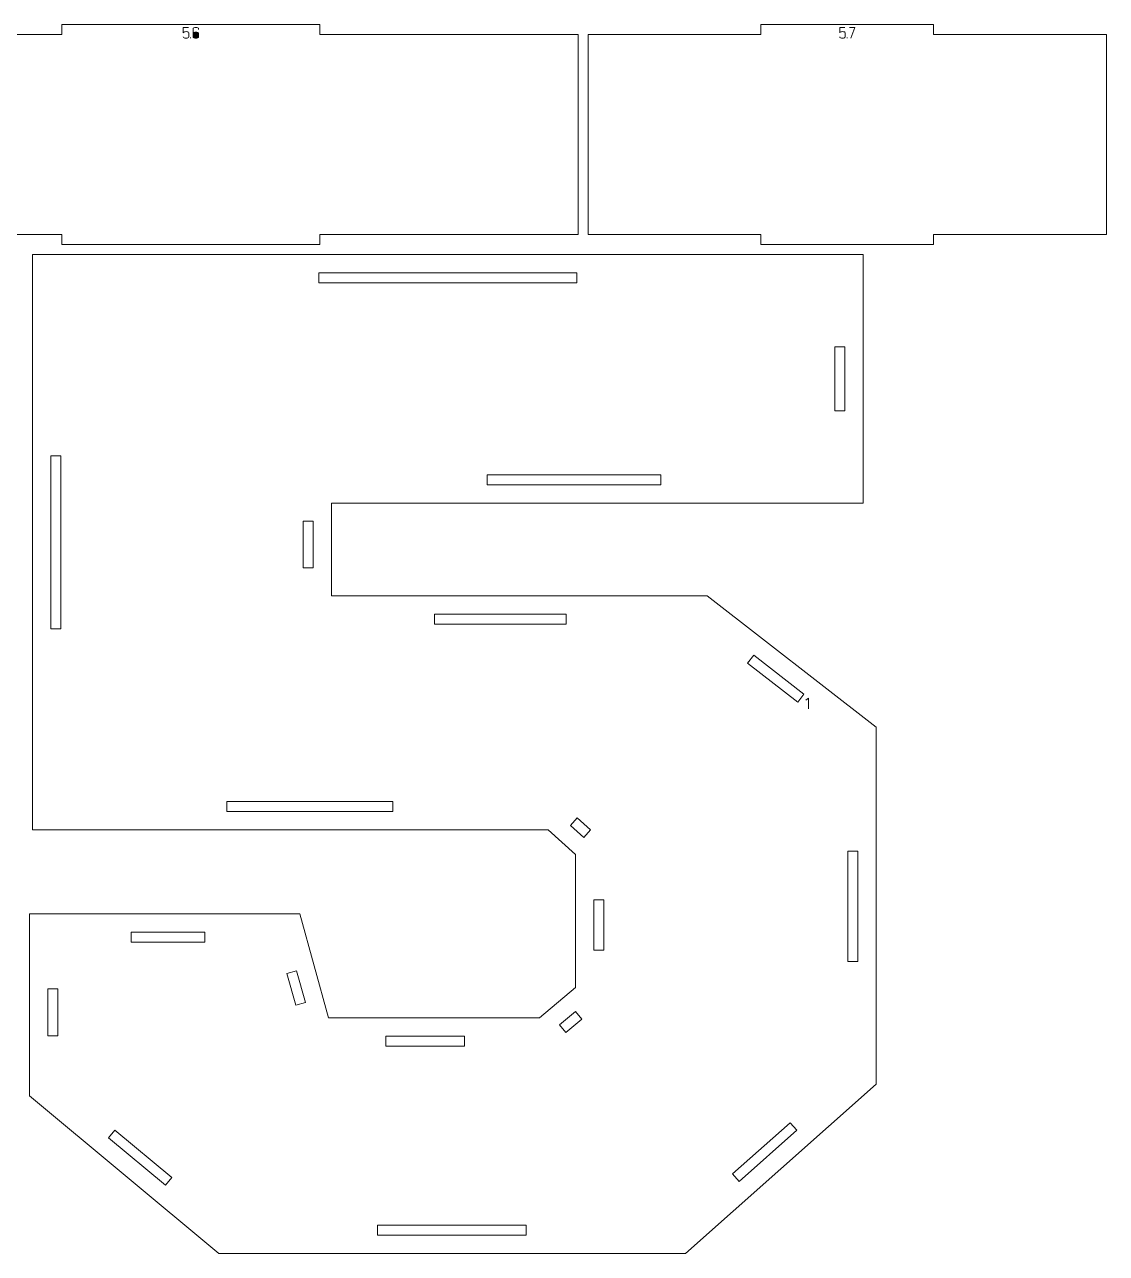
# Model space of a CAD drawing. Header units: centimetres. Extents: x -158 to 228, y -202 to 254.
# Drawn here: x 111 to 143.46, y 71.16 to 108.02 of the extents above; entities that cross this region are included whole.
import ezdxf

# ---------------------------------------------------------------- set-up
doc = ezdxf.new("R2010")
doc.units = ezdxf.units.CM
doc.header["$MEASUREMENT"] = 0
doc.layers.add('Capa 1', color=7, linetype='Continuous')

msp = doc.modelspace()

# ---------------------------------------------------------------- hatches: boundary and pattern name
at = {"layer": 'Capa 1', "true_color": 0x3e4095}
h = msp.add_hatch(color=175, dxfattribs=at)
edge = h.paths.add_edge_path()
edge.add_spline(control_points=[(115.84433, 107.61091), (115.82079, 107.61091), (115.80114, 107.61435), (115.7854, 107.62123), (115.76965, 107.62811), (115.76178, 107.63644), (115.76178, 107.64622), (115.76178, 107.63644), (115.76965, 107.62811), (115.7854, 107.62123), (115.80114, 107.61435), (115.82079, 107.61091), (115.84433, 107.61091), (115.86787, 107.61091), (115.88752, 107.61435), (115.90326, 107.62123), (115.91901, 107.62811), (115.92688, 107.63644), (115.92688, 107.64622), (115.92688, 107.64622), (115.92688, 107.77188), (115.92688, 107.77188), (115.92688, 107.78167), (115.91901, 107.79), (115.90326, 107.79688), (115.88752, 107.80376), (115.86787, 107.8072), (115.84433, 107.8072), (115.82293, 107.80536), (115.80642, 107.80291), (115.7948, 107.79986), (115.78318, 107.7968), (115.77218, 107.78747), (115.76178, 107.77188), (115.76178, 107.77188), (115.76178, 107.92735), (115.76178, 107.92735), (115.76178, 107.92735), (115.92138, 107.92735), (115.92138, 107.92735), (115.92138, 107.92735), (115.76178, 107.92735), (115.76178, 107.92735), (115.76178, 107.92735), (115.76178, 107.77188), (115.76178, 107.77188), (115.77218, 107.78747), (115.78318, 107.7968), (115.7948, 107.79986), (115.80642, 107.80291), (115.82293, 107.80536), (115.84433, 107.8072), (115.86787, 107.8072), (115.88752, 107.80376), (115.90326, 107.79688), (115.91901, 107.79), (115.92688, 107.78167), (115.92688, 107.77188), (115.92688, 107.77188), (115.92688, 107.64622), (115.92688, 107.64622), (115.92688, 107.63644), (115.91901, 107.62811), (115.90326, 107.62123), (115.88752, 107.61435), (115.86787, 107.61091), (115.84433, 107.61091)], knot_values=[0, 0, 0, 0, 0.04545455, 0.04545455, 0.04545455, 0.09090909, 0.09090909, 0.09090909, 0.13636364, 0.13636364, 0.13636364, 0.18181818, 0.18181818, 0.18181818, 0.22727273, 0.22727273, 0.22727273, 0.27272727, 0.27272727, 0.27272727, 0.31818182, 0.31818182, 0.31818182, 0.36363636, 0.36363636, 0.36363636, 0.40909091, 0.40909091, 0.40909091, 0.45454545, 0.45454545, 0.45454545, 0.5, 0.5, 0.5, 0.54545455, 0.54545455, 0.54545455, 0.59090909, 0.59090909, 0.59090909, 0.63636364, 0.63636364, 0.63636364, 0.68181818, 0.68181818, 0.68181818, 0.72727273, 0.72727273, 0.72727273, 0.77272727, 0.77272727, 0.77272727, 0.81818182, 0.81818182, 0.81818182, 0.86363636, 0.86363636, 0.86363636, 0.90909091, 0.90909091, 0.90909091, 0.95454545, 0.95454545, 0.95454545, 1, 1, 1, 1], degree=3, periodic=1)
h = msp.add_hatch(color=175, dxfattribs=at)
edge = h.paths.add_edge_path()
edge.add_spline(control_points=[(115.98191, 107.61091), (115.98191, 107.61091), (115.98191, 107.63338), (115.98191, 107.63338), (115.98191, 107.63338), (115.98191, 107.61091), (115.98191, 107.61091)], knot_values=[0, 0, 0, 0, 0.5, 0.5, 0.5, 1, 1, 1, 1], degree=3, periodic=1)
h = msp.add_hatch(color=175, dxfattribs=at)
edge = h.paths.add_edge_path()
edge.add_spline(control_points=[(116.13784, 107.61091), (116.1143, 107.61091), (116.09465, 107.61435), (116.07891, 107.62123), (116.06316, 107.62811), (116.05529, 107.63644), (116.05529, 107.64622), (116.05529, 107.64622), (116.05529, 107.75308), (116.05529, 107.75308), (116.05529, 107.75308), (116.05529, 107.89204), (116.05529, 107.89204), (116.05529, 107.90182), (116.06316, 107.91015), (116.07891, 107.91703), (116.09465, 107.92391), (116.1143, 107.92735), (116.13784, 107.92735), (116.16138, 107.92735), (116.18103, 107.92391), (116.19677, 107.91703), (116.21252, 107.91015), (116.22039, 107.90182), (116.22039, 107.89204), (116.22039, 107.89204), (116.22039, 107.86636), (116.22039, 107.86636), (116.22039, 107.86636), (116.22039, 107.89204), (116.22039, 107.89204), (116.22039, 107.90182), (116.21252, 107.91015), (116.19677, 107.91703), (116.18103, 107.92391), (116.16138, 107.92735), (116.13784, 107.92735), (116.1143, 107.92735), (116.09465, 107.92391), (116.07891, 107.91703), (116.06316, 107.91015), (116.05529, 107.90182), (116.05529, 107.89204), (116.05529, 107.89204), (116.05529, 107.75308), (116.05529, 107.75308), (116.05529, 107.76225), (116.06484, 107.77043), (116.08395, 107.77761), (116.10306, 107.7848), (116.12102, 107.78839), (116.13784, 107.78839), (116.16138, 107.78839), (116.18103, 107.78495), (116.19677, 107.77807), (116.21252, 107.77119), (116.22039, 107.76286), (116.22039, 107.75308), (116.22039, 107.75308), (116.22039, 107.64622), (116.22039, 107.64622), (116.22039, 107.63644), (116.21252, 107.62811), (116.19677, 107.62123), (116.18103, 107.61435), (116.16138, 107.61091), (116.13784, 107.61091)], knot_values=[0, 0, 0, 0, 0.04545455, 0.04545455, 0.04545455, 0.09090909, 0.09090909, 0.09090909, 0.13636364, 0.13636364, 0.13636364, 0.18181818, 0.18181818, 0.18181818, 0.22727273, 0.22727273, 0.22727273, 0.27272727, 0.27272727, 0.27272727, 0.31818182, 0.31818182, 0.31818182, 0.36363636, 0.36363636, 0.36363636, 0.40909091, 0.40909091, 0.40909091, 0.45454545, 0.45454545, 0.45454545, 0.5, 0.5, 0.5, 0.54545455, 0.54545455, 0.54545455, 0.59090909, 0.59090909, 0.59090909, 0.63636364, 0.63636364, 0.63636364, 0.68181818, 0.68181818, 0.68181818, 0.72727273, 0.72727273, 0.72727273, 0.77272727, 0.77272727, 0.77272727, 0.81818182, 0.81818182, 0.81818182, 0.86363636, 0.86363636, 0.86363636, 0.90909091, 0.90909091, 0.90909091, 0.95454545, 0.95454545, 0.95454545, 1, 1, 1, 1], degree=3, periodic=1)
h = msp.add_hatch(color=175, dxfattribs=at)
edge = h.paths.add_edge_path()
edge.add_spline(control_points=[(116.05529, 107.64622), (116.05529, 107.63644), (116.06316, 107.62811), (116.07891, 107.62123), (116.09465, 107.61435), (116.1143, 107.61091), (116.13784, 107.61091), (116.16138, 107.61091), (116.18103, 107.61435), (116.19677, 107.62123), (116.21252, 107.62811), (116.22039, 107.63644), (116.22039, 107.64622), (116.22039, 107.64622), (116.22039, 107.75308), (116.22039, 107.75308), (116.22039, 107.76286), (116.21252, 107.77119), (116.19677, 107.77807), (116.18103, 107.78495), (116.16138, 107.78839), (116.13784, 107.78839), (116.12102, 107.78839), (116.10306, 107.7848), (116.08395, 107.77761), (116.06484, 107.77043), (116.05529, 107.76225), (116.05529, 107.75308), (116.05529, 107.75308), (116.05529, 107.64622), (116.05529, 107.64622)], knot_values=[0, 0, 0, 0, 0.1, 0.1, 0.1, 0.2, 0.2, 0.2, 0.3, 0.3, 0.3, 0.4, 0.4, 0.4, 0.5, 0.5, 0.5, 0.6, 0.6, 0.6, 0.7, 0.7, 0.7, 0.8, 0.8, 0.8, 0.9, 0.9, 0.9, 1, 1, 1, 1], degree=3, periodic=1)
h = msp.add_hatch(color=175, dxfattribs=at)
edge = h.paths.add_edge_path()
edge.add_spline(control_points=[(135.54231, 107.61091), (135.51877, 107.61091), (135.49912, 107.61435), (135.48338, 107.62123), (135.46763, 107.62811), (135.45976, 107.63644), (135.45976, 107.64622), (135.45976, 107.63644), (135.46763, 107.62811), (135.48338, 107.62123), (135.49912, 107.61435), (135.51877, 107.61091), (135.54231, 107.61091), (135.56585, 107.61091), (135.5855, 107.61435), (135.60124, 107.62123), (135.61699, 107.62811), (135.62486, 107.63644), (135.62486, 107.64622), (135.62486, 107.64622), (135.62486, 107.77188), (135.62486, 107.77188), (135.62486, 107.78167), (135.61699, 107.79), (135.60124, 107.79688), (135.5855, 107.80376), (135.56585, 107.8072), (135.54231, 107.8072), (135.52091, 107.80536), (135.5044, 107.80291), (135.49278, 107.79986), (135.48116, 107.7968), (135.47016, 107.78747), (135.45976, 107.77188), (135.45976, 107.77188), (135.45976, 107.92735), (135.45976, 107.92735), (135.45976, 107.92735), (135.61936, 107.92735), (135.61936, 107.92735), (135.61936, 107.92735), (135.45976, 107.92735), (135.45976, 107.92735), (135.45976, 107.92735), (135.45976, 107.77188), (135.45976, 107.77188), (135.47016, 107.78747), (135.48116, 107.7968), (135.49278, 107.79986), (135.5044, 107.80291), (135.52091, 107.80536), (135.54231, 107.8072), (135.56585, 107.8072), (135.5855, 107.80376), (135.60124, 107.79688), (135.61699, 107.79), (135.62486, 107.78167), (135.62486, 107.77188), (135.62486, 107.77188), (135.62486, 107.64622), (135.62486, 107.64622), (135.62486, 107.63644), (135.61699, 107.62811), (135.60124, 107.62123), (135.5855, 107.61435), (135.56585, 107.61091), (135.54231, 107.61091)], knot_values=[0, 0, 0, 0, 0.04545455, 0.04545455, 0.04545455, 0.09090909, 0.09090909, 0.09090909, 0.13636364, 0.13636364, 0.13636364, 0.18181818, 0.18181818, 0.18181818, 0.22727273, 0.22727273, 0.22727273, 0.27272727, 0.27272727, 0.27272727, 0.31818182, 0.31818182, 0.31818182, 0.36363636, 0.36363636, 0.36363636, 0.40909091, 0.40909091, 0.40909091, 0.45454545, 0.45454545, 0.45454545, 0.5, 0.5, 0.5, 0.54545455, 0.54545455, 0.54545455, 0.59090909, 0.59090909, 0.59090909, 0.63636364, 0.63636364, 0.63636364, 0.68181818, 0.68181818, 0.68181818, 0.72727273, 0.72727273, 0.72727273, 0.77272727, 0.77272727, 0.77272727, 0.81818182, 0.81818182, 0.81818182, 0.86363636, 0.86363636, 0.86363636, 0.90909091, 0.90909091, 0.90909091, 0.95454545, 0.95454545, 0.95454545, 1, 1, 1, 1], degree=3, periodic=1)
h = msp.add_hatch(color=175, dxfattribs=at)
edge = h.paths.add_edge_path()
edge.add_spline(control_points=[(135.67989, 107.61091), (135.67989, 107.61091), (135.67989, 107.63338), (135.67989, 107.63338), (135.67989, 107.63338), (135.67989, 107.61091), (135.67989, 107.61091)], knot_values=[0, 0, 0, 0, 0.5, 0.5, 0.5, 1, 1, 1, 1], degree=3, periodic=1)
h = msp.add_hatch(color=175, dxfattribs=at)
edge = h.paths.add_edge_path()
edge.add_spline(control_points=[(135.79179, 107.61091), (135.79179, 107.61091), (135.91287, 107.92735), (135.91287, 107.92735), (135.91287, 107.92735), (135.75327, 107.92735), (135.75327, 107.92735), (135.75327, 107.92735), (135.91287, 107.92735), (135.91287, 107.92735), (135.91287, 107.92735), (135.79179, 107.61091), (135.79179, 107.61091)], knot_values=[0, 0, 0, 0, 0.25, 0.25, 0.25, 0.5, 0.5, 0.5, 0.75, 0.75, 0.75, 1, 1, 1, 1], degree=3, periodic=1)
h = msp.add_hatch(color=175, dxfattribs=at)
edge = h.paths.add_edge_path()
edge.add_spline(control_points=[(134.52096, 87.81055), (134.52096, 87.81055), (134.44483, 87.75781), (134.44483, 87.75781), (134.44483, 87.75781), (134.52096, 87.81055), (134.52096, 87.81055), (134.52096, 87.81055), (134.52096, 87.49365), (134.52096, 87.49365), (134.52096, 87.49365), (134.52096, 87.81055), (134.52096, 87.81055)], knot_values=[0, 0, 0, 0, 0.25, 0.25, 0.25, 0.5, 0.5, 0.5, 0.75, 0.75, 0.75, 1, 1, 1, 1], degree=3, periodic=1)

# ---------------------------------------------------------------- linework, layer by layer
at = {"layer": 'Capa 1', "color": 240, "lineweight": 9}
for points, knots in [([(104.37443, 107.71731), (104.37443, 107.71731), (104.37443, 101.71731), (104.37443, 101.71731), (104.37443, 101.71731), (112.11887, 101.71731), (112.11887, 101.71731), (112.11887, 101.71731), (112.11887, 101.41731), (112.11887, 101.41731), (112.11887, 101.41731), (119.86331, 101.41731), (119.86331, 101.41731), (119.86331, 101.41731), (119.86331, 101.71731), (119.86331, 101.71731), (119.86331, 101.71731), (127.60774, 101.71731), (127.60774, 101.71731), (127.60774, 101.71731), (127.60774, 107.71731), (127.60774, 107.71731), (127.60774, 107.71731), (119.86331, 107.71731), (119.86331, 107.71731), (119.86331, 107.71731), (119.86331, 108.01731), (119.86331, 108.01731), (119.86331, 108.01731), (112.11887, 108.01731), (112.11887, 108.01731), (112.11887, 108.01731), (112.11887, 107.71731), (112.11887, 107.71731), (112.11887, 107.71731), (104.37443, 107.71731), (104.37443, 107.71731)], [0, 0, 0, 0, 0.08333333, 0.08333333, 0.08333333, 0.16666667, 0.16666667, 0.16666667, 0.25, 0.25, 0.25, 0.33333333, 0.33333333, 0.33333333, 0.41666667, 0.41666667, 0.41666667, 0.5, 0.5, 0.5, 0.58333333, 0.58333333, 0.58333333, 0.66666667, 0.66666667, 0.66666667, 0.75, 0.75, 0.75, 0.83333333, 0.83333333, 0.83333333, 0.91666667, 0.91666667, 0.91666667, 1, 1, 1, 1]), ([(127.90774, 107.71731), (127.90774, 107.71731), (127.90774, 101.71731), (127.90774, 101.71731), (127.90774, 101.71731), (133.09346, 101.71731), (133.09346, 101.71731), (133.09346, 101.71731), (133.09346, 101.41731), (133.09346, 101.41731), (133.09346, 101.41731), (138.27917, 101.41731), (138.27917, 101.41731), (138.27917, 101.41731), (138.27917, 101.71731), (138.27917, 101.71731), (138.27917, 101.71731), (143.46488, 101.71731), (143.46488, 101.71731), (143.46488, 101.71731), (143.46488, 107.71731), (143.46488, 107.71731), (143.46488, 107.71731), (138.27917, 107.71731), (138.27917, 107.71731), (138.27917, 107.71731), (138.27917, 108.01731), (138.27917, 108.01731), (138.27917, 108.01731), (133.09346, 108.01731), (133.09346, 108.01731), (133.09346, 108.01731), (133.09346, 107.71731), (133.09346, 107.71731), (133.09346, 107.71731), (127.90774, 107.71731), (127.90774, 107.71731)], [0, 0, 0, 0, 0.08333333, 0.08333333, 0.08333333, 0.16666667, 0.16666667, 0.16666667, 0.25, 0.25, 0.25, 0.33333333, 0.33333333, 0.33333333, 0.41666667, 0.41666667, 0.41666667, 0.5, 0.5, 0.5, 0.58333333, 0.58333333, 0.58333333, 0.66666667, 0.66666667, 0.66666667, 0.75, 0.75, 0.75, 0.83333333, 0.83333333, 0.83333333, 0.91666667, 0.91666667, 0.91666667, 1, 1, 1, 1]), ([(136.55397, 86.94112), (136.55397, 86.94112), (136.55397, 76.23311), (136.55397, 76.23311), (136.55397, 76.23311), (130.83147, 71.16089), (130.83147, 71.16089), (130.83147, 71.16089), (116.82869, 71.16089), (116.82869, 71.16089), (116.82869, 71.16089), (111.14954, 75.88629), (111.14954, 75.88629), (111.14954, 75.88629), (111.14954, 81.34868), (111.14954, 81.34868), (111.14954, 81.34868), (119.25642, 81.34868), (119.25642, 81.34868), (119.25642, 81.34868), (120.12346, 78.22732), (120.12346, 78.22732), (120.12346, 78.22732), (126.45289, 78.22732), (126.45289, 78.22732), (126.45289, 78.22732), (127.5367, 79.13771), (127.5367, 79.13771), (127.5367, 79.13771), (127.5367, 83.12612), (127.5367, 83.12612), (127.5367, 83.12612), (126.71301, 83.86311), (126.71301, 83.86311), (126.71301, 83.86311), (111.23625, 83.86311), (111.23625, 83.86311), (111.23625, 83.86311), (111.23625, 101.11731), (111.23625, 101.11731), (111.23625, 101.11731), (136.16698, 101.11731), (136.16698, 101.11731), (136.16698, 101.11731), (136.1638, 93.66072), (136.1638, 93.66072), (136.1638, 93.66072), (120.21017, 93.66072), (120.21017, 93.66072), (120.21017, 93.66072), (120.21017, 90.88618), (120.21017, 90.88618), (120.21017, 90.88618), (131.48176, 90.88618), (131.48176, 90.88618), (131.48176, 90.88618), (136.55397, 86.94112), (136.55397, 86.94112)], [0, 0, 0, 0, 0.05263158, 0.05263158, 0.05263158, 0.10526316, 0.10526316, 0.10526316, 0.15789474, 0.15789474, 0.15789474, 0.21052632, 0.21052632, 0.21052632, 0.26315789, 0.26315789, 0.26315789, 0.31578947, 0.31578947, 0.31578947, 0.36842105, 0.36842105, 0.36842105, 0.42105263, 0.42105263, 0.42105263, 0.47368421, 0.47368421, 0.47368421, 0.52631579, 0.52631579, 0.52631579, 0.57894737, 0.57894737, 0.57894737, 0.63157895, 0.63157895, 0.63157895, 0.68421053, 0.68421053, 0.68421053, 0.73684211, 0.73684211, 0.73684211, 0.78947368, 0.78947368, 0.78947368, 0.84210526, 0.84210526, 0.84210526, 0.89473684, 0.89473684, 0.89473684, 0.94736842, 0.94736842, 0.94736842, 1, 1, 1, 1]), ([(119.82922, 100.26878), (119.82922, 100.26878), (127.57365, 100.26878), (127.57365, 100.26878), (127.57365, 100.26878), (127.57365, 100.56878), (127.57365, 100.56878), (127.57365, 100.56878), (119.82922, 100.56878), (119.82922, 100.56878), (119.82922, 100.56878), (119.82922, 100.26878), (119.82922, 100.26878)], [0, 0, 0, 0, 0.25, 0.25, 0.25, 0.5, 0.5, 0.5, 0.75, 0.75, 0.75, 1, 1, 1, 1]), ([(135.31727, 98.34894), (135.31727, 98.34894), (135.31645, 96.42909), (135.31645, 96.42909), (135.31645, 96.42909), (135.61645, 96.42897), (135.61645, 96.42897), (135.61645, 96.42897), (135.61727, 98.34881), (135.61727, 98.34881), (135.61727, 98.34881), (135.31727, 98.34894), (135.31727, 98.34894)], [0, 0, 0, 0, 0.25, 0.25, 0.25, 0.5, 0.5, 0.5, 0.75, 0.75, 0.75, 1, 1, 1, 1]), ([(112.08478, 89.89735), (112.08478, 89.89735), (112.08478, 95.08307), (112.08478, 95.08307), (112.08478, 95.08307), (111.78478, 95.08307), (111.78478, 95.08307), (111.78478, 95.08307), (111.78478, 89.89735), (111.78478, 89.89735), (111.78478, 89.89735), (112.08478, 89.89735), (112.08478, 89.89735)], [0, 0, 0, 0, 0.25, 0.25, 0.25, 0.5, 0.5, 0.5, 0.75, 0.75, 0.75, 1, 1, 1, 1]), ([(130.09763, 94.50925), (130.09763, 94.50925), (124.87964, 94.50925), (124.87964, 94.50925), (124.87964, 94.50925), (124.87964, 94.20925), (124.87964, 94.20925), (124.87964, 94.20925), (130.09763, 94.20925), (130.09763, 94.20925), (130.09763, 94.20925), (130.09763, 94.50925), (130.09763, 94.50925)], [0, 0, 0, 0, 0.25, 0.25, 0.25, 0.5, 0.5, 0.5, 0.75, 0.75, 0.75, 1, 1, 1, 1]), ([(119.36164, 93.11872), (119.36164, 93.11872), (119.36164, 91.72818), (119.36164, 91.72818), (119.36164, 91.72818), (119.66164, 91.72818), (119.66164, 91.72818), (119.66164, 91.72818), (119.66164, 93.11872), (119.66164, 93.11872), (119.66164, 93.11872), (119.36164, 93.11872), (119.36164, 93.11872)], [0, 0, 0, 0, 0.25, 0.25, 0.25, 0.5, 0.5, 0.5, 0.75, 0.75, 0.75, 1, 1, 1, 1]), ([(123.30463, 90.03765), (123.30463, 90.03765), (127.24763, 90.03765), (127.24763, 90.03765), (127.24763, 90.03765), (127.24763, 90.33765), (127.24763, 90.33765), (127.24763, 90.33765), (123.30463, 90.33765), (123.30463, 90.33765), (123.30463, 90.33765), (123.30463, 90.03765), (123.30463, 90.03765)], [0, 0, 0, 0, 0.25, 0.25, 0.25, 0.5, 0.5, 0.5, 0.75, 0.75, 0.75, 1, 1, 1, 1]), ([(132.69556, 88.86714), (132.69556, 88.86714), (134.2005, 87.69663), (134.2005, 87.69663), (134.2005, 87.69663), (134.38468, 87.93344), (134.38468, 87.93344), (134.38468, 87.93344), (132.87974, 89.10395), (132.87974, 89.10395), (132.87974, 89.10395), (132.69556, 88.86714), (132.69556, 88.86714)], [0, 0, 0, 0, 0.25, 0.25, 0.25, 0.5, 0.5, 0.5, 0.75, 0.75, 0.75, 1, 1, 1, 1]), ([(122.05306, 84.71164), (122.05306, 84.71164), (117.06892, 84.71164), (117.06892, 84.71164), (117.06892, 84.71164), (117.06892, 84.41164), (117.06892, 84.41164), (117.06892, 84.41164), (122.05306, 84.41164), (122.05306, 84.41164), (122.05306, 84.41164), (122.05306, 84.71164), (122.05306, 84.71164)], [0, 0, 0, 0, 0.25, 0.25, 0.25, 0.5, 0.5, 0.5, 0.75, 0.75, 0.75, 1, 1, 1, 1]), ([(127.98558, 83.86309), (127.98558, 83.86309), (127.58593, 84.22067), (127.58593, 84.22067), (127.58593, 84.22067), (127.38589, 83.9971), (127.38589, 83.9971), (127.38589, 83.9971), (127.78554, 83.63952), (127.78554, 83.63952), (127.78554, 83.63952), (127.98558, 83.86309), (127.98558, 83.86309)], [0, 0, 0, 0, 0.25, 0.25, 0.25, 0.5, 0.5, 0.5, 0.75, 0.75, 0.75, 1, 1, 1, 1]), ([(135.70544, 83.22237), (135.70544, 83.22237), (135.70544, 79.91863), (135.70544, 79.91863), (135.70544, 79.91863), (136.00544, 79.91863), (136.00544, 79.91863), (136.00544, 79.91863), (136.00544, 83.22237), (136.00544, 83.22237), (136.00544, 83.22237), (135.70544, 83.22237), (135.70544, 83.22237)], [0, 0, 0, 0, 0.25, 0.25, 0.25, 0.5, 0.5, 0.5, 0.75, 0.75, 0.75, 1, 1, 1, 1]), ([(128.38523, 80.25551), (128.38523, 80.25551), (128.38523, 81.76872), (128.38523, 81.76872), (128.38523, 81.76872), (128.08523, 81.76872), (128.08523, 81.76872), (128.08523, 81.76872), (128.08523, 80.25551), (128.08523, 80.25551), (128.08523, 80.25551), (128.38523, 80.25551), (128.38523, 80.25551)], [0, 0, 0, 0, 0.25, 0.25, 0.25, 0.5, 0.5, 0.5, 0.75, 0.75, 0.75, 1, 1, 1, 1]), ([(114.20253, 80.50015), (114.20253, 80.50015), (116.407, 80.50015), (116.407, 80.50015), (116.407, 80.50015), (116.407, 80.80015), (116.407, 80.80015), (116.407, 80.80015), (114.20253, 80.80015), (114.20253, 80.80015), (114.20253, 80.80015), (114.20253, 80.50015), (114.20253, 80.50015)], [0, 0, 0, 0, 0.25, 0.25, 0.25, 0.5, 0.5, 0.5, 0.75, 0.75, 0.75, 1, 1, 1, 1]), ([(118.87469, 79.55253), (118.87469, 79.55253), (119.13791, 78.60492), (119.13791, 78.60492), (119.13791, 78.60492), (119.42697, 78.68521), (119.42697, 78.68521), (119.42697, 78.68521), (119.16374, 79.63283), (119.16374, 79.63283), (119.16374, 79.63283), (118.87469, 79.55253), (118.87469, 79.55253)], [0, 0, 0, 0, 0.25, 0.25, 0.25, 0.5, 0.5, 0.5, 0.75, 0.75, 0.75, 1, 1, 1, 1]), ([(111.99807, 77.68946), (111.99807, 77.68946), (111.99807, 79.0948), (111.99807, 79.0948), (111.99807, 79.0948), (111.69807, 79.0948), (111.69807, 79.0948), (111.69807, 79.0948), (111.69807, 77.68946), (111.69807, 77.68946), (111.69807, 77.68946), (111.99807, 77.68946), (111.99807, 77.68946)], [0, 0, 0, 0, 0.25, 0.25, 0.25, 0.5, 0.5, 0.5, 0.75, 0.75, 0.75, 1, 1, 1, 1]), ([(127.24443, 77.78404), (127.24443, 77.78404), (127.72688, 78.1893), (127.72688, 78.1893), (127.72688, 78.1893), (127.53393, 78.41901), (127.53393, 78.41901), (127.53393, 78.41901), (127.05148, 78.01376), (127.05148, 78.01376), (127.05148, 78.01376), (127.24443, 77.78404), (127.24443, 77.78404)], [0, 0, 0, 0, 0.25, 0.25, 0.25, 0.5, 0.5, 0.5, 0.75, 0.75, 0.75, 1, 1, 1, 1]), ([(121.84201, 77.37879), (121.84201, 77.37879), (124.20552, 77.37879), (124.20552, 77.37879), (124.20552, 77.37879), (124.20552, 77.67879), (124.20552, 77.67879), (124.20552, 77.67879), (121.84201, 77.67879), (121.84201, 77.67879), (121.84201, 77.67879), (121.84201, 77.37879), (121.84201, 77.37879)], [0, 0, 0, 0, 0.25, 0.25, 0.25, 0.5, 0.5, 0.5, 0.75, 0.75, 0.75, 1, 1, 1, 1]), ([(115.42305, 73.43432), (115.42305, 73.43432), (113.71056, 74.85921), (113.71056, 74.85921), (113.71056, 74.85921), (113.51868, 74.6286), (113.51868, 74.6286), (113.51868, 74.6286), (115.23117, 73.20371), (115.23117, 73.20371), (115.23117, 73.20371), (115.42305, 73.43432), (115.42305, 73.43432)], [0, 0, 0, 0, 0.25, 0.25, 0.25, 0.5, 0.5, 0.5, 0.75, 0.75, 0.75, 1, 1, 1, 1]), ([(133.97347, 75.07973), (133.97347, 75.07973), (132.24151, 73.54457), (132.24151, 73.54457), (132.24151, 73.54457), (132.4405, 73.32007), (132.4405, 73.32007), (132.4405, 73.32007), (134.17247, 74.85522), (134.17247, 74.85522), (134.17247, 74.85522), (133.97347, 75.07973), (133.97347, 75.07973)], [0, 0, 0, 0, 0.25, 0.25, 0.25, 0.5, 0.5, 0.5, 0.75, 0.75, 0.75, 1, 1, 1, 1]), ([(126.05154, 72.00942), (126.05154, 72.00942), (121.59354, 72.00942), (121.59354, 72.00942), (121.59354, 72.00942), (121.59354, 71.70942), (121.59354, 71.70942), (121.59354, 71.70942), (126.05154, 71.70942), (126.05154, 71.70942), (126.05154, 71.70942), (126.05154, 72.00942), (126.05154, 72.00942)], [0, 0, 0, 0, 0.25, 0.25, 0.25, 0.5, 0.5, 0.5, 0.75, 0.75, 0.75, 1, 1, 1, 1])]:
    msp.add_open_spline(points, degree=3, knots=knots, dxfattribs=at)
at = {"layer": 'Capa 1', "color": 114, "lineweight": 9}
for points, knots in [([(115.84433, 107.61091), (115.82079, 107.61091), (115.80114, 107.61435), (115.7854, 107.62123), (115.76965, 107.62811), (115.76178, 107.63644), (115.76178, 107.64622), (115.76178, 107.63644), (115.76965, 107.62811), (115.7854, 107.62123), (115.80114, 107.61435), (115.82079, 107.61091), (115.84433, 107.61091), (115.86787, 107.61091), (115.88752, 107.61435), (115.90326, 107.62123), (115.91901, 107.62811), (115.92688, 107.63644), (115.92688, 107.64622), (115.92688, 107.64622), (115.92688, 107.77188), (115.92688, 107.77188), (115.92688, 107.78167), (115.91901, 107.79), (115.90326, 107.79688), (115.88752, 107.80376), (115.86787, 107.8072), (115.84433, 107.8072), (115.82293, 107.80536), (115.80642, 107.80291), (115.7948, 107.79986), (115.78318, 107.7968), (115.77218, 107.78747), (115.76178, 107.77188), (115.76178, 107.77188), (115.76178, 107.92735), (115.76178, 107.92735), (115.76178, 107.92735), (115.92138, 107.92735), (115.92138, 107.92735), (115.92138, 107.92735), (115.76178, 107.92735), (115.76178, 107.92735), (115.76178, 107.92735), (115.76178, 107.77188), (115.76178, 107.77188), (115.77218, 107.78747), (115.78318, 107.7968), (115.7948, 107.79986), (115.80642, 107.80291), (115.82293, 107.80536), (115.84433, 107.8072), (115.86787, 107.8072), (115.88752, 107.80376), (115.90326, 107.79688), (115.91901, 107.79), (115.92688, 107.78167), (115.92688, 107.77188), (115.92688, 107.77188), (115.92688, 107.64622), (115.92688, 107.64622), (115.92688, 107.63644), (115.91901, 107.62811), (115.90326, 107.62123), (115.88752, 107.61435), (115.86787, 107.61091), (115.84433, 107.61091)], [0, 0, 0, 0, 0.04545455, 0.04545455, 0.04545455, 0.09090909, 0.09090909, 0.09090909, 0.13636364, 0.13636364, 0.13636364, 0.18181818, 0.18181818, 0.18181818, 0.22727273, 0.22727273, 0.22727273, 0.27272727, 0.27272727, 0.27272727, 0.31818182, 0.31818182, 0.31818182, 0.36363636, 0.36363636, 0.36363636, 0.40909091, 0.40909091, 0.40909091, 0.45454545, 0.45454545, 0.45454545, 0.5, 0.5, 0.5, 0.54545455, 0.54545455, 0.54545455, 0.59090909, 0.59090909, 0.59090909, 0.63636364, 0.63636364, 0.63636364, 0.68181818, 0.68181818, 0.68181818, 0.72727273, 0.72727273, 0.72727273, 0.77272727, 0.77272727, 0.77272727, 0.81818182, 0.81818182, 0.81818182, 0.86363636, 0.86363636, 0.86363636, 0.90909091, 0.90909091, 0.90909091, 0.95454545, 0.95454545, 0.95454545, 1, 1, 1, 1]), ([(115.98191, 107.61091), (115.98191, 107.61091), (115.98191, 107.63338), (115.98191, 107.63338), (115.98191, 107.63338), (115.98191, 107.61091), (115.98191, 107.61091)], [0, 0, 0, 0, 0.5, 0.5, 0.5, 1, 1, 1, 1]), ([(116.13784, 107.61091), (116.1143, 107.61091), (116.09465, 107.61435), (116.07891, 107.62123), (116.06316, 107.62811), (116.05529, 107.63644), (116.05529, 107.64622), (116.05529, 107.64622), (116.05529, 107.75308), (116.05529, 107.75308), (116.05529, 107.75308), (116.05529, 107.89204), (116.05529, 107.89204), (116.05529, 107.90182), (116.06316, 107.91015), (116.07891, 107.91703), (116.09465, 107.92391), (116.1143, 107.92735), (116.13784, 107.92735), (116.16138, 107.92735), (116.18103, 107.92391), (116.19677, 107.91703), (116.21252, 107.91015), (116.22039, 107.90182), (116.22039, 107.89204), (116.22039, 107.89204), (116.22039, 107.86636), (116.22039, 107.86636), (116.22039, 107.86636), (116.22039, 107.89204), (116.22039, 107.89204), (116.22039, 107.90182), (116.21252, 107.91015), (116.19677, 107.91703), (116.18103, 107.92391), (116.16138, 107.92735), (116.13784, 107.92735), (116.1143, 107.92735), (116.09465, 107.92391), (116.07891, 107.91703), (116.06316, 107.91015), (116.05529, 107.90182), (116.05529, 107.89204), (116.05529, 107.89204), (116.05529, 107.75308), (116.05529, 107.75308), (116.05529, 107.76225), (116.06484, 107.77043), (116.08395, 107.77761), (116.10306, 107.7848), (116.12102, 107.78839), (116.13784, 107.78839), (116.16138, 107.78839), (116.18103, 107.78495), (116.19677, 107.77807), (116.21252, 107.77119), (116.22039, 107.76286), (116.22039, 107.75308), (116.22039, 107.75308), (116.22039, 107.64622), (116.22039, 107.64622), (116.22039, 107.63644), (116.21252, 107.62811), (116.19677, 107.62123), (116.18103, 107.61435), (116.16138, 107.61091), (116.13784, 107.61091)], [0, 0, 0, 0, 0.04545455, 0.04545455, 0.04545455, 0.09090909, 0.09090909, 0.09090909, 0.13636364, 0.13636364, 0.13636364, 0.18181818, 0.18181818, 0.18181818, 0.22727273, 0.22727273, 0.22727273, 0.27272727, 0.27272727, 0.27272727, 0.31818182, 0.31818182, 0.31818182, 0.36363636, 0.36363636, 0.36363636, 0.40909091, 0.40909091, 0.40909091, 0.45454545, 0.45454545, 0.45454545, 0.5, 0.5, 0.5, 0.54545455, 0.54545455, 0.54545455, 0.59090909, 0.59090909, 0.59090909, 0.63636364, 0.63636364, 0.63636364, 0.68181818, 0.68181818, 0.68181818, 0.72727273, 0.72727273, 0.72727273, 0.77272727, 0.77272727, 0.77272727, 0.81818182, 0.81818182, 0.81818182, 0.86363636, 0.86363636, 0.86363636, 0.90909091, 0.90909091, 0.90909091, 0.95454545, 0.95454545, 0.95454545, 1, 1, 1, 1]), ([(116.05529, 107.64622), (116.05529, 107.63644), (116.06316, 107.62811), (116.07891, 107.62123), (116.09465, 107.61435), (116.1143, 107.61091), (116.13784, 107.61091), (116.16138, 107.61091), (116.18103, 107.61435), (116.19677, 107.62123), (116.21252, 107.62811), (116.22039, 107.63644), (116.22039, 107.64622), (116.22039, 107.64622), (116.22039, 107.75308), (116.22039, 107.75308), (116.22039, 107.76286), (116.21252, 107.77119), (116.19677, 107.77807), (116.18103, 107.78495), (116.16138, 107.78839), (116.13784, 107.78839), (116.12102, 107.78839), (116.10306, 107.7848), (116.08395, 107.77761), (116.06484, 107.77043), (116.05529, 107.76225), (116.05529, 107.75308), (116.05529, 107.75308), (116.05529, 107.64622), (116.05529, 107.64622)], [0, 0, 0, 0, 0.1, 0.1, 0.1, 0.2, 0.2, 0.2, 0.3, 0.3, 0.3, 0.4, 0.4, 0.4, 0.5, 0.5, 0.5, 0.6, 0.6, 0.6, 0.7, 0.7, 0.7, 0.8, 0.8, 0.8, 0.9, 0.9, 0.9, 1, 1, 1, 1]), ([(135.54231, 107.61091), (135.51877, 107.61091), (135.49912, 107.61435), (135.48338, 107.62123), (135.46763, 107.62811), (135.45976, 107.63644), (135.45976, 107.64622), (135.45976, 107.63644), (135.46763, 107.62811), (135.48338, 107.62123), (135.49912, 107.61435), (135.51877, 107.61091), (135.54231, 107.61091), (135.56585, 107.61091), (135.5855, 107.61435), (135.60124, 107.62123), (135.61699, 107.62811), (135.62486, 107.63644), (135.62486, 107.64622), (135.62486, 107.64622), (135.62486, 107.77188), (135.62486, 107.77188), (135.62486, 107.78167), (135.61699, 107.79), (135.60124, 107.79688), (135.5855, 107.80376), (135.56585, 107.8072), (135.54231, 107.8072), (135.52091, 107.80536), (135.5044, 107.80291), (135.49278, 107.79986), (135.48116, 107.7968), (135.47016, 107.78747), (135.45976, 107.77188), (135.45976, 107.77188), (135.45976, 107.92735), (135.45976, 107.92735), (135.45976, 107.92735), (135.61936, 107.92735), (135.61936, 107.92735), (135.61936, 107.92735), (135.45976, 107.92735), (135.45976, 107.92735), (135.45976, 107.92735), (135.45976, 107.77188), (135.45976, 107.77188), (135.47016, 107.78747), (135.48116, 107.7968), (135.49278, 107.79986), (135.5044, 107.80291), (135.52091, 107.80536), (135.54231, 107.8072), (135.56585, 107.8072), (135.5855, 107.80376), (135.60124, 107.79688), (135.61699, 107.79), (135.62486, 107.78167), (135.62486, 107.77188), (135.62486, 107.77188), (135.62486, 107.64622), (135.62486, 107.64622), (135.62486, 107.63644), (135.61699, 107.62811), (135.60124, 107.62123), (135.5855, 107.61435), (135.56585, 107.61091), (135.54231, 107.61091)], [0, 0, 0, 0, 0.04545455, 0.04545455, 0.04545455, 0.09090909, 0.09090909, 0.09090909, 0.13636364, 0.13636364, 0.13636364, 0.18181818, 0.18181818, 0.18181818, 0.22727273, 0.22727273, 0.22727273, 0.27272727, 0.27272727, 0.27272727, 0.31818182, 0.31818182, 0.31818182, 0.36363636, 0.36363636, 0.36363636, 0.40909091, 0.40909091, 0.40909091, 0.45454545, 0.45454545, 0.45454545, 0.5, 0.5, 0.5, 0.54545455, 0.54545455, 0.54545455, 0.59090909, 0.59090909, 0.59090909, 0.63636364, 0.63636364, 0.63636364, 0.68181818, 0.68181818, 0.68181818, 0.72727273, 0.72727273, 0.72727273, 0.77272727, 0.77272727, 0.77272727, 0.81818182, 0.81818182, 0.81818182, 0.86363636, 0.86363636, 0.86363636, 0.90909091, 0.90909091, 0.90909091, 0.95454545, 0.95454545, 0.95454545, 1, 1, 1, 1]), ([(135.67989, 107.61091), (135.67989, 107.61091), (135.67989, 107.63338), (135.67989, 107.63338), (135.67989, 107.63338), (135.67989, 107.61091), (135.67989, 107.61091)], [0, 0, 0, 0, 0.5, 0.5, 0.5, 1, 1, 1, 1]), ([(135.79179, 107.61091), (135.79179, 107.61091), (135.91287, 107.92735), (135.91287, 107.92735), (135.91287, 107.92735), (135.75327, 107.92735), (135.75327, 107.92735), (135.75327, 107.92735), (135.91287, 107.92735), (135.91287, 107.92735), (135.91287, 107.92735), (135.79179, 107.61091), (135.79179, 107.61091)], [0, 0, 0, 0, 0.25, 0.25, 0.25, 0.5, 0.5, 0.5, 0.75, 0.75, 0.75, 1, 1, 1, 1]), ([(134.52096, 87.81055), (134.52096, 87.81055), (134.44483, 87.75781), (134.44483, 87.75781), (134.44483, 87.75781), (134.52096, 87.81055), (134.52096, 87.81055), (134.52096, 87.81055), (134.52096, 87.49365), (134.52096, 87.49365), (134.52096, 87.49365), (134.52096, 87.81055), (134.52096, 87.81055)], [0, 0, 0, 0, 0.25, 0.25, 0.25, 0.5, 0.5, 0.5, 0.75, 0.75, 0.75, 1, 1, 1, 1])]:
    msp.add_open_spline(points, degree=3, knots=knots, dxfattribs=at)

doc.saveas('drawing.dxf')
